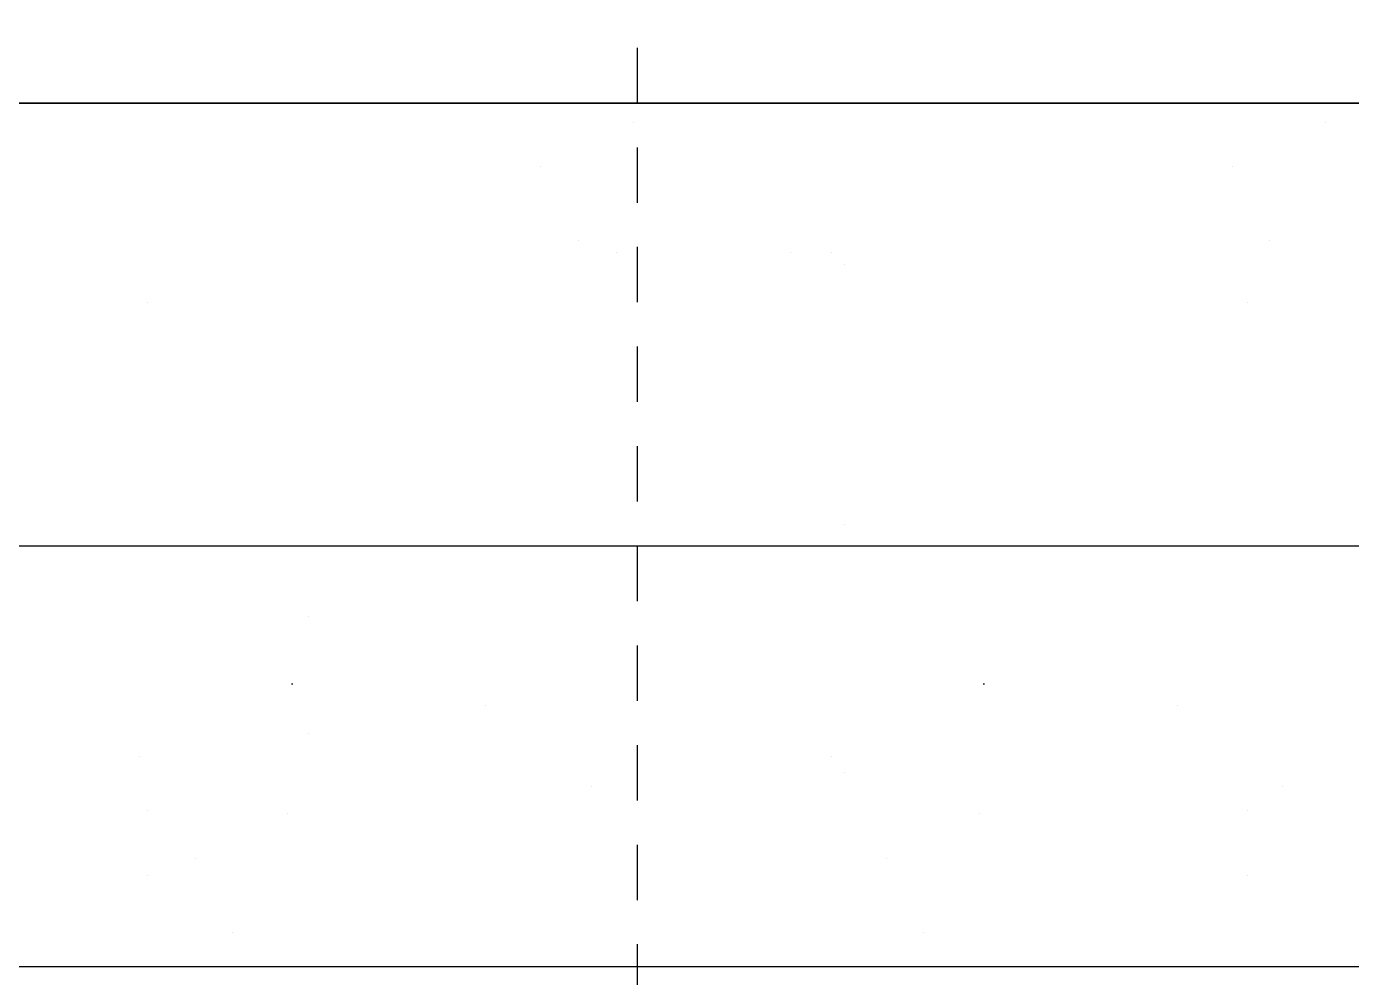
# Model space of a CAD drawing. Header units: inches. Extents: x -31 to 122, y -49 to 49.
# Drawn here: x 17.37 to 20.363, y 4.025 to 6.173 of the extents above; entities that cross this region are included whole.
import ezdxf

# ---------------------------------------------------------------- set-up
doc = ezdxf.new("R2010")
doc.units = ezdxf.units.IN
doc.header["$MEASUREMENT"] = 0
doc.linetypes.add('HIDDEN2', pattern=[0.1875, 0.125, -0.0625])

# ---------------------------------------------------------------- blocks, each defined once
blk = doc.blocks.new('HVRF25')
blk.add_circle((0, 0), 22)
blk = doc.blocks.new('HVRF37')
at = {"linetype": 'HIDDEN2'}
blk.add_lwpolyline([(-18.75, 18.75), (-18.75, -18.75), (18.75, -18.75), (18.75, 18.75)], close=True, dxfattribs=at)
blk.add_circle((0, 0), 31)
blk = doc.blocks.new('HVRF31')
blk.add_circle((0, 0), 25)
blk = doc.blocks.new('hvtb19')
at = {"color": 4}
blk.add_line((18.7036, 5.662), (18.7036, 5.662), dxfattribs=at)
blk = doc.blocks.new('hvtb16e')
at = {"color": 4}
blk.add_line((18.0069, 4.5754), (18.0069, 4.5754), dxfattribs=at)
blk = doc.blocks.new('hvtb16c')
at = {"color": 4}
blk.add_line((19.2177, 5.6361), (19.2177, 5.6361), dxfattribs=at)
blk = doc.blocks.new('hvtb14e')
at = {"color": 4}
blk.add_line((20.1282, 5.5496), (20.1282, 5.5496), dxfattribs=at)
blk = doc.blocks.new('hvtb14c')
at = {"color": 4}
blk.add_line((19.2177, 4.4889), (19.2177, 4.4889), dxfattribs=at)
blk = doc.blocks.new('hvtb14')
at = {"color": 4}
blk.add_line((17.6429, 5.5496), (17.6429, 5.5496), dxfattribs=at)
blk = doc.blocks.new('hvtb12e')
at = {"color": 4}
blk.add_line((20.1282, 4.4024), (20.1282, 4.4024), dxfattribs=at)
blk = doc.blocks.new('hvtb12')
at = {"color": 4}
blk.add_line((17.6429, 4.4024), (17.6429, 4.4024), dxfattribs=at)
blk = doc.blocks.new('hvtb10e')
at = {"color": 4}
blk.add_line((20.1282, 4.2552), (20.1282, 4.2552), dxfattribs=at)
blk = doc.blocks.new('hvtb10')
at = {"color": 4}
blk.add_line((17.6429, 4.2552), (17.6429, 4.2552), dxfattribs=at)
blk = doc.blocks.new('hvtbeav1n')
blk.add_line((16.3323, 4.05), (22.437, 4.05))
blk = doc.blocks.new('hvtbeav1')
blk.add_line((16.3323, 4.05), (22.437, 4.05))
blk = doc.blocks.new('hvtb8e')
blk.add_line((0, 6), (50, 6))
blk = doc.blocks.new('hvtb8c')
blk.add_line((6, 6), (56, 6))
at = {"color": 4}
blk.add_line((19.2177, 5.0473), (19.2177, 5.0473), dxfattribs=at)
blk = doc.blocks.new('hvtb8')
blk.add_line((6, 6), (56, 6))
blk = doc.blocks.new('hvtb6e')
blk.add_line((0, 5), (50, 5))
at = {"color": 4}
blk.add_line((18.0069, 4.8395), (18.0069, 4.8395), dxfattribs=at)
blk = doc.blocks.new('hvtb6c')
blk.add_line((6, 5), (56, 5))
blk = doc.blocks.new('hvtb6')
blk.add_line((6, 5), (56, 5))
blk = doc.blocks.new('hvtb5e')
blk.add_line((0, 5), (50, 5))
blk = doc.blocks.new('hvtb5c')
blk.add_line((10, 5), (60, 5))
blk = doc.blocks.new('hvtb5')
blk.add_line((10, 5), (60, 5))
blk = doc.blocks.new('hvtb19e')
at = {"color": 4}
blk.add_line((19.1889, 5.662), (19.1889, 5.662), dxfattribs=at)
blk = doc.blocks.new('hvtb19c')
at = {"color": 4}
blk.add_line((19.0964, 5.662), (19.0964, 5.662), dxfattribs=at)
blk = doc.blocks.new('hvtbsav2n')
h = blk.add_hatch()
h.set_pattern_fill('DOTS', color=8, scale=25, style=0)
h.paths.add_polyline_path([(21.62, 5), (14.5951, 5, -0.383554), (6.2227, 5), (0, 5), (0, -5), (6.2227, -5, -0.383554), (14.5951, -5), (21.62, -5)])
blk.add_line((14.5951, 5), (21.62, 5))
blk = doc.blocks.new('*X149')
at = {"color": 0}
for p, q in [((4532.8125, 2815.625), (4532.8125, 2815.625)), ((4534.375, 2815.625), (4534.375, 2815.625))]:
    blk.add_line(p, q, dxfattribs=at)
blk = doc.blocks.new('hvtbsav2')
blk.add_line((14.5951, 5), (21.62, 5))
at = {"color": 8, "rotation": 180}
blk.add_blockref('*X149', (4553.0203, 2820.0818), dxfattribs=at)
blk = doc.blocks.new('hvtbsav1n')
blk.add_line((16.3323, 4.05), (22.437, 4.05))
blk = doc.blocks.new('hvtbsav1')
blk.add_line((16.3323, 4.05), (22.437, 4.05))
blk = doc.blocks.new('*X155')
at = {"color": 0}
for p, q in [((4582.8125, 2787.5), (4582.8125, 2787.5)), ((4584.375, 2787.5), (4584.375, 2787.5))]:
    blk.add_line(p, q, dxfattribs=at)
blk = doc.blocks.new('hvtbhv2')
blk.add_line((24, 6), (16.159, 6))
at = {"color": 8, "extrusion": (0, 0, -1), "xscale": -1, "zscale": -1, "rotation": 180}
blk.add_blockref('*X155', (-4602, 2792.0248), dxfattribs=at)
blk = doc.blocks.new('hvtbhv1')
h = blk.add_hatch()
h.set_pattern_fill('DOTS', color=8, scale=25, style=0)
h.set_pattern_definition([(0, (-1179.4241, -605.4397), (0.78125, 1.5625), [0, -1.5625])])
h.paths.add_polyline_path([(6.7036, 5), (0, 5), (0, -5), (6.7036, -5, -0.383554), (15.076, -5), (21.62, -5), (21.62, 5), (15.076, 5, -0.383554)])
blk.add_line((15.076, 5), (21.62, 5))
blk = doc.blocks.new('*X158')
at = {"color": 0}
for p, q in [((5082.03125, 2823.4375), (5082.03125, 2823.4375)), ((5083.59375, 2823.4375), (5083.59375, 2823.4375)), ((5081.25, 2821.875), (5081.25, 2821.875)), ((5082.8125, 2821.875), (5082.8125, 2821.875))]:
    blk.add_line(p, q, dxfattribs=at)
blk = doc.blocks.new('hvtbeav6n')
blk.add_line((25.5044, 6), (17.339, 6))
at = {"color": 8}
blk.add_blockref('*X158', (-5063.4155, -2817.7489), dxfattribs=at)
blk = doc.blocks.new('*X162')
at = {"color": 0}
for p, q in [((5082.03125, 2823.4375), (5082.03125, 2823.4375)), ((5083.59375, 2823.4375), (5083.59375, 2823.4375)), ((5081.25, 2821.875), (5081.25, 2821.875)), ((5082.8125, 2821.875), (5082.8125, 2821.875))]:
    blk.add_line(p, q, dxfattribs=at)
blk = doc.blocks.new('hvtbeav6')
blk.add_line((25.5044, 6), (17.339, 6))
at = {"color": 8}
blk.add_blockref('*X162', (-5063.4155, -2817.7489), dxfattribs=at)
blk = doc.blocks.new('*X167')
at = {"color": 0}
for p, q in [((5314.84375, 2845.3125), (5314.84375, 2845.3125)), ((5316.40625, 2845.3125), (5316.40625, 2845.3125)), ((5314.0625, 2843.75), (5314.0625, 2843.75)), ((5315.625, 2843.75), (5315.625, 2843.75))]:
    blk.add_line(p, q, dxfattribs=at)
blk = doc.blocks.new('hvtbeav5n')
at = {"color": 8}
blk.add_blockref('*X167', (-5296.1022, -2839.3556), dxfattribs=at)
blk = doc.blocks.new('*X170')
at = {"color": 0}
for p, q in [((5314.84375, 2845.3125), (5314.84375, 2845.3125)), ((5316.40625, 2845.3125), (5316.40625, 2845.3125)), ((5314.0625, 2843.75), (5314.0625, 2843.75)), ((5315.625, 2843.75), (5315.625, 2843.75))]:
    blk.add_line(p, q, dxfattribs=at)
blk = doc.blocks.new('hvtbeav5')
at = {"color": 8}
blk.add_blockref('*X170', (-5296.1022, -2839.3556), dxfattribs=at)
blk = doc.blocks.new('*X173')
at = {"color": 0}
for p, q in [((3119.5923, 790.625), (3119.5923, 790.625)), ((3121.1548, 790.625), (3121.1548, 790.625))]:
    blk.add_line(p, q, dxfattribs=at)
blk = doc.blocks.new('hvtbeav4n')
at = {"color": 8}
blk.add_blockref('*X173', (-3101.1855, -785.9856), dxfattribs=at)
blk = doc.blocks.new('*X176')
at = {"color": 0}
for p, q in [((3119.5923, 790.625), (3119.5923, 790.625)), ((3121.1548, 790.625), (3121.1548, 790.625)), ((3118.8111, 789.0625), (3118.8111, 789.0625)), ((3120.3736, 789.0625), (3120.3736, 789.0625))]:
    blk.add_line(p, q, dxfattribs=at)
blk = doc.blocks.new('hvtbeav4')
at = {"color": 8}
blk.add_blockref('*X176', (-3101.0605, -784.7687), dxfattribs=at)
blk = doc.blocks.new('*X178')
at = {"color": 0}
for p, q in [((4582.8125, 2787.5), (4582.8125, 2787.5)), ((4584.375, 2787.5), (4584.375, 2787.5))]:
    blk.add_line(p, q, dxfattribs=at)
blk = doc.blocks.new('hvtbeav3n')
blk.add_line((24, 6), (16.6964, 6))
at = {"color": 8, "extrusion": (0, 0, -1), "xscale": -1, "zscale": -1, "rotation": 180}
blk.add_blockref('*X178', (-4602, 2792.0248), dxfattribs=at)
blk = doc.blocks.new('*X180')
at = {"color": 0}
for p, q in [((4582.8125, 2787.5), (4582.8125, 2787.5)), ((4584.375, 2787.5), (4584.375, 2787.5))]:
    blk.add_line(p, q, dxfattribs=at)
blk = doc.blocks.new('hvtbeav3')
blk.add_line((24, 6), (16.6964, 6))
at = {"color": 8, "extrusion": (0, 0, -1), "xscale": -1, "zscale": -1, "rotation": 180}
blk.add_blockref('*X180', (-4602, 2792.0248), dxfattribs=at)
blk = doc.blocks.new('*X182')
at = {"color": 0}
for p, q in [((4532.8125, 2815.625), (4532.8125, 2815.625)), ((4534.375, 2815.625), (4534.375, 2815.625))]:
    blk.add_line(p, q, dxfattribs=at)
blk = doc.blocks.new('hvtbeav2n')
blk.add_line((14.9353, 5), (21.62, 5))
at = {"color": 8, "rotation": 180}
blk.add_blockref('*X182', (4553.0203, 2820.0818), dxfattribs=at)
blk = doc.blocks.new('hvtbeav2')
h = blk.add_hatch()
h.set_pattern_fill('DOTS', color=8, scale=25, style=0)
h.paths.add_polyline_path([(21.62, 5), (14.9353, 5, -0.383554), (6.5629, 5), (0, 5), (0, -5), (6.5629, -5, -0.383554), (14.9353, -5), (21.62, -5)])
blk.add_line((14.9353, 5), (21.62, 5))
blk = doc.blocks.new('*X193')
at = {"color": 0}
for p, q in [((5082.03125, 2823.4375), (5082.03125, 2823.4375)), ((5083.59375, 2823.4375), (5083.59375, 2823.4375)), ((5081.25, 2821.875), (5081.25, 2821.875)), ((5082.8125, 2821.875), (5082.8125, 2821.875))]:
    blk.add_line(p, q, dxfattribs=at)
blk = doc.blocks.new('hvtbsav6n')
blk.add_line((25.5044, 6), (17.339, 6))
at = {"color": 8}
blk.add_blockref('*X193', (-5063.4155, -2817.7489), dxfattribs=at)
blk = doc.blocks.new('*X197')
at = {"color": 0}
for p, q in [((5082.03125, 2823.4375), (5082.03125, 2823.4375)), ((5083.59375, 2823.4375), (5083.59375, 2823.4375)), ((5081.25, 2821.875), (5081.25, 2821.875)), ((5082.8125, 2821.875), (5082.8125, 2821.875))]:
    blk.add_line(p, q, dxfattribs=at)
blk = doc.blocks.new('hvtbsav6')
blk.add_line((25.5044, 6), (17.339, 6))
at = {"color": 8}
blk.add_blockref('*X197', (-5063.4155, -2817.7489), dxfattribs=at)
blk = doc.blocks.new('*X202')
at = {"color": 0}
for p, q in [((5314.84375, 2845.3125), (5314.84375, 2845.3125)), ((5316.40625, 2845.3125), (5316.40625, 2845.3125)), ((5314.0625, 2843.75), (5314.0625, 2843.75)), ((5315.625, 2843.75), (5315.625, 2843.75))]:
    blk.add_line(p, q, dxfattribs=at)
blk = doc.blocks.new('hvtbsav5n')
at = {"color": 8}
blk.add_blockref('*X202', (-5296.1022, -2839.3556), dxfattribs=at)
blk = doc.blocks.new('*X205')
at = {"color": 0}
for p, q in [((5314.84375, 2845.3125), (5314.84375, 2845.3125)), ((5316.40625, 2845.3125), (5316.40625, 2845.3125)), ((5314.0625, 2843.75), (5314.0625, 2843.75)), ((5315.625, 2843.75), (5315.625, 2843.75))]:
    blk.add_line(p, q, dxfattribs=at)
blk = doc.blocks.new('hvtbsav5')
at = {"color": 8}
blk.add_blockref('*X205', (-5296.1022, -2839.3556), dxfattribs=at)
blk = doc.blocks.new('*X208')
at = {"color": 0}
for p, q in [((3119.5923, 790.625), (3119.5923, 790.625)), ((3121.1548, 790.625), (3121.1548, 790.625)), ((3118.8111, 789.0625), (3118.8111, 789.0625)), ((3120.3736, 789.0625), (3120.3736, 789.0625))]:
    blk.add_line(p, q, dxfattribs=at)
blk = doc.blocks.new('hvtbsav4n')
at = {"color": 8}
blk.add_blockref('*X208', (-3101.0605, -784.7687), dxfattribs=at)
blk = doc.blocks.new('*X211')
at = {"color": 0}
for p, q in [((3119.5923, 790.625), (3119.5923, 790.625)), ((3121.1548, 790.625), (3121.1548, 790.625))]:
    blk.add_line(p, q, dxfattribs=at)
blk = doc.blocks.new('hvtbsav4')
at = {"color": 8}
blk.add_blockref('*X211', (-3101.1855, -785.9856), dxfattribs=at)
blk = doc.blocks.new('*X213')
at = {"color": 0}
for p, q in [((4582.8125, 2787.5), (4582.8125, 2787.5)), ((4584.375, 2787.5), (4584.375, 2787.5))]:
    blk.add_line(p, q, dxfattribs=at)
blk = doc.blocks.new('hvtbsav3n')
blk.add_line((24, 6), (16.159, 6))
blk.add_line((24, 6), (16.159, 6))
at = {"color": 8, "extrusion": (0, 0, -1), "xscale": -1, "zscale": -1, "rotation": 180}
blk.add_blockref('*X213', (-4602, 2792.0248), dxfattribs=at)
blk = doc.blocks.new('*X215')
at = {"color": 0}
for p, q in [((4582.8125, 2787.5), (4582.8125, 2787.5)), ((4584.375, 2787.5), (4584.375, 2787.5))]:
    blk.add_line(p, q, dxfattribs=at)
blk = doc.blocks.new('hvtbsav3')
blk.add_line((24, 6), (16.159, 6))
blk.add_line((24, 6), (16.159, 6))
at = {"color": 8, "extrusion": (0, 0, -1), "xscale": -1, "zscale": -1, "rotation": 180}
blk.add_blockref('*X215', (-4602, 2792.0248), dxfattribs=at)

msp = doc.modelspace()

# ---------------------------------------------------------------- block references
for name in ['HVRF37', 'HVRF31', 'HVRF25', 'hvtbeav6n', 'hvtbeav6', 'hvtbeav5', 'hvtbsav6n', 'hvtbsav6', 'hvtbsav5n', 'hvtbsav5', 'hvtb19', 'hvtb19e', 'hvtb19c', 'hvtbeav5n', 'hvtb16e', 'hvtb16c', 'hvtbeav4', 'hvtbsav4n', 'hvtbsav4', 'hvtb14e', 'hvtb14c', 'hvtb14', 'hvtbeav3', 'hvtbsav3n', 'hvtbsav3', 'hvtbeav4n', 'hvtb12e', 'hvtb12', 'hvtb10e', 'hvtb10', 'hvtbeav1', 'hvtb8e', 'hvtb8c', 'hvtb8', 'hvtbsav2n', 'hvtbsav2', 'hvtbsav1n', 'hvtbsav1', 'hvtbhv2', 'hvtbeav3n', 'hvtbeav2', 'hvtb6e', 'hvtb6c', 'hvtb6', 'hvtb5e', 'hvtb5c', 'hvtb5', 'hvtbhv1', 'hvtbeav2n', 'hvtbeav1n']:
    msp.add_blockref(name, (0, 0))

doc.saveas('drawing.dxf')
